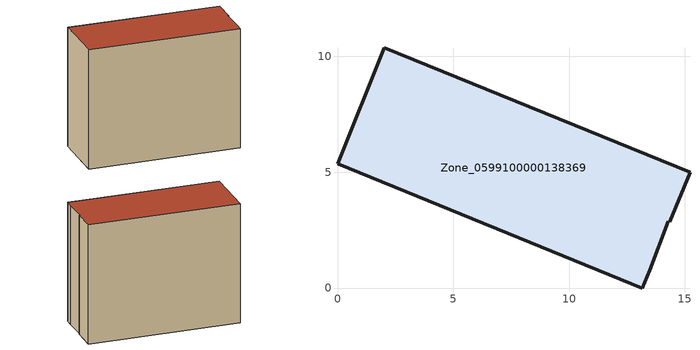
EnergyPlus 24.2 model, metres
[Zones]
Zone_0599100000138369
 floor ground (C_G): 0,5.36 2.02,10.37 15.22,5.01 14.34,2.86 14.28,2.88 13.48,0.76 13.17,0 z0
 wall outside (C_F): 2.02,10.37 0,5.36 13.17,0 13.48,0.76 14.28,2.88 14.34,2.86 15.22,5.01 2.02,10.37 z0:11.41
 roof outside (C_R): 14.28,2.88 14.34,2.86 15.22,5.01 2.02,10.37 0,5.36 13.17,0 13.48,0.76 z11.41
[BUILDING]
Pand.0599100000138369: North Axis=0; Terrain=City; Loads Convergence Tolerance Value=0.04; Temperature Convergence Tolerance Value=0.4; Solar Distribution=FullExterior; Maximum Number of Warmup Days=25; Minimum Number of Warmup Days=1
[Site:Location]
Rotterdam.The.Hague.AP_ZH_NLD Design_Conditions: Latitude=51.96; Longitude=4.45; Time Zone=1; Elevation=-4.5
[SITE:GROUNDTEMPERATURE:BUILDINGSURFACE]
18, 18, 18, 18, 18, 18, 18, 18, 18, 18, 18, 18
[MATERIAL] Thermal Absorptance=0.9; Solar Absorptance=0.7; Visible Absorptance=0.7
Name | Roughness | Thickness | Conductivity | Density | Specific Heat
G.TI.1946 | MediumSmooth | 0.15 | 1 | 540 | 1210
F.TI.1946 | Rough | 0.3 | 0.857143 | 1920 | 840
R.TI.1946 | MediumRough | 0.2 | 0.1 | 1500 | 1000
[CONSTRUCTION]
C_G: G.TI.1946
C_F: F.TI.1946
C_R: R.TI.1946
[ZONE]
Zone_0599100000138369: Type=1; Multiplier=1; Ceiling Height=Autocalculate; Volume=Autocalculate; Floor Area=autocalculate; Part of Total Floor Area=Yes
[ZONEINFILTRATION:DESIGNFLOWRATE]
Infil_Zone_0599100000138369: Zone or ZoneList or Space or SpaceList=Zone_0599100000138369; Schedule=AlwaysOn; Design Flow Rate Calculation Method=Flow/Area; Flow Rate per Floor Area=0.003; Constant Term Coefficient=1; Temperature Term Coefficient=0; Velocity Term Coefficient=0; Velocity Squared Term Coefficient=0
[HVACTEMPLATE:ZONE:IDEALLOADSAIRSYSTEM]
Zone_0599100000138369: Maximum Heating Supply Air Temperature=50; Minimum Cooling Supply Air Temperature=13; Maximum Heating Supply Air Humidity Ratio=0.0156; Minimum Cooling Supply Air Humidity Ratio=0.0077; Heating Limit=NoLimit; Cooling Limit=NoLimit; Dehumidification Control Type=ConstantSensibleHeatRatio; Cooling Sensible Heat Ratio=0.7; Dehumidification Setpoint=60; Humidification Control Type=None; Humidification Setpoint=30; Outdoor Air Method=None; Outdoor Air Flow Rate per Person=0.00944; Outdoor Air Flow Rate per Zone Floor Area=0; Outdoor Air Flow Rate per Zone=0; Demand Controlled Ventilation Type=None; Outdoor Air Economizer Type=NoEconomizer; Heat Recovery Type=None; Sensible Heat Recovery Effectiveness=0.7; Latent Heat Recovery Effectiveness=0.65
[ZONECONTROL:THERMOSTAT]
ThermostatControl_Zone_0599100000138369: Zone or ZoneList=Zone_0599100000138369; Control Type Schedule=DualSetpointControlType; Control 1=Thermostat_Zone_0599100000138369; Temperature Difference Between Cutout And Setpoint=0
[THERMOSTATSETPOINT:DUALSETPOINT]
Thermostat_Zone_0599100000138369: Heating Setpoint Temperature Schedule=HeatingSetpoint_Zone_0599100000138369; Cooling Setpoint Temperature Schedule=CoolingSetpoint_Zone_0599100000138369
[SCHEDULE:COMPACT]
HeatingSetpoint_Zone_0599100000138369: Through: 12/31, For: AllDays, Until: 24:00, 21
CoolingSetpoint_Zone_0599100000138369: Through: 12/31, For: AllDays, Until: 24:00, 24
DualSetpointControlType: Through: 12/31, For: AllDays, Until: 24:00, 4
AlwaysOn: Through: 12/31, For: AllDays, Until: 24:00, 1
